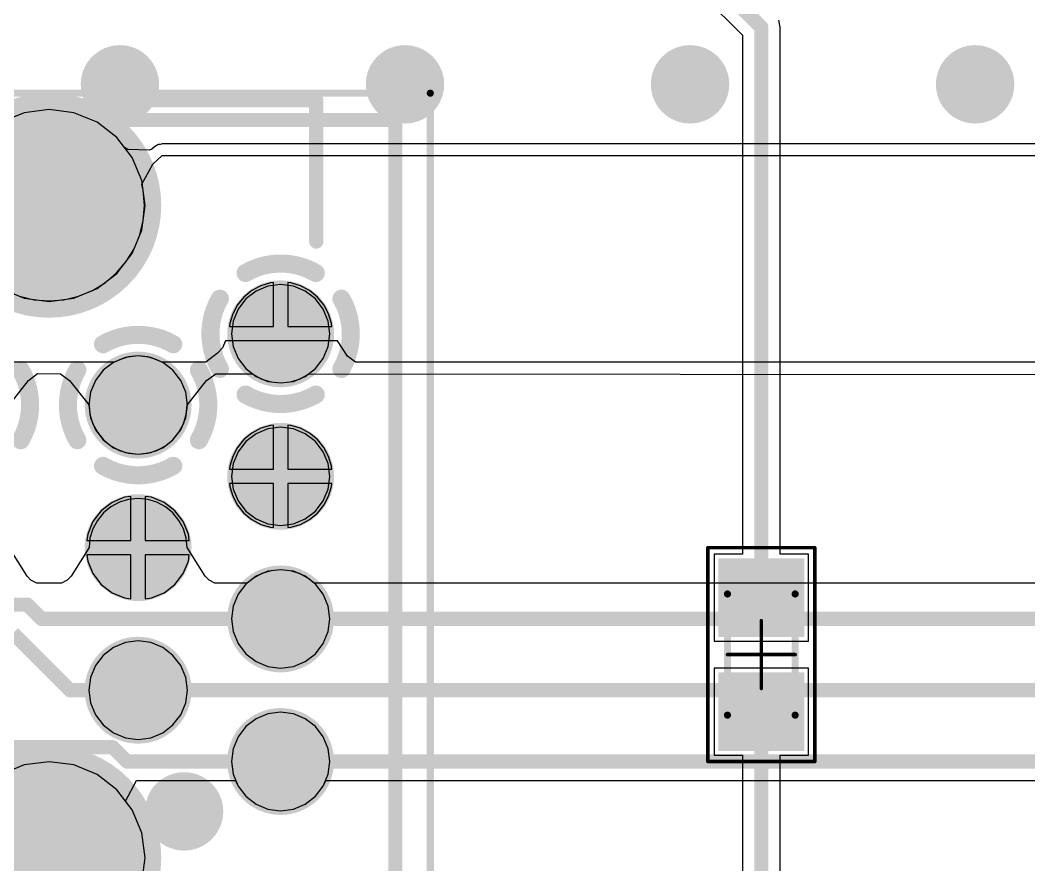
# Model space of a CAD drawing. Header units: millimetres. Extents: x 372 to 687, y 380 to 482.
# Drawn here: x 580.6 to 594.75, y 433.05 to 444.9 of the extents above; entities that cross this region are included whole.
import ezdxf

# ---------------------------------------------------------------- set-up
doc = ezdxf.new("R2010")
doc.units = ezdxf.units.MM
for name, color, linetype in [('BottomLayer', 5, 'Continuous'), ('BottomSolder', 6, 'Continuous'), ('InternalPlane1', 76, 'Continuous'), ('InternalPlane2', 16, 'Continuous'), ('Mechanical13', 56, 'Continuous'), ('Mechanical15', 56, 'Continuous'), ('MultiLayer', 9, 'Continuous'), ('PadHoleLayer', 156, 'Continuous'), ('TopLayer', 1, 'Continuous'), ('TopOverlay', 2, 'Continuous'), ('TopPaste', 8, 'Continuous'), ('TopSolder', 216, 'Continuous'), ('ViaHoleLayer', 16, 'Continuous')]:
    doc.layers.add(name, color=color, linetype=linetype)

# ---------------------------------------------------------------- blocks, each defined once
blk = doc.blocks.new('RESC0603_1608__N_363')
at = {"layer": 'Mechanical13', "const_width": 0.1}
for points in [[(0.85, 0.475), (-0.85, 0.475)], [(-0.85, -0.475), (-0.85, 0.475)], [(0.85, -0.475), (0.85, 0.475)], [(0.85, -0.475), (-0.85, -0.475)]]:
    blk.add_lwpolyline(points, dxfattribs=at)
at = {"layer": 'Mechanical13', "const_width": 0.05}
for points in [[(-0.875, 0.475, 1), (-0.825, 0.475, 1)], [(-0.875, 0.475, 1), (-0.825, 0.475, 1)], [(0.825, 0.475, 1), (0.875, 0.475, 1)], [(0.825, 0.475, 1), (0.875, 0.475, 1)], [(-0.875, -0.475, 1), (-0.825, -0.475, 1)], [(-0.875, -0.475, 1), (-0.825, -0.475, 1)], [(0.825, -0.475, 1), (0.875, -0.475, 1)], [(0.825, -0.475, 1), (0.875, -0.475, 1)]]:
    blk.add_lwpolyline(points, format="xyb", close=True, dxfattribs=at)
at = {"layer": 'Mechanical15', "const_width": 0.05}
for points in [[(1.5, 0.75), (-1.5, 0.75)], [(-1.5, -0.75), (-1.5, 0.75)], [(1.5, -0.75), (1.5, 0.75)], [(0, -0.475), (0, 0.475)], [(0.475, 0), (-0.475, 0)], [(1.5, -0.75), (-1.5, -0.75)]]:
    blk.add_lwpolyline(points, dxfattribs=at)
at = {"layer": 'Mechanical15', "const_width": 0.025}
for points in [[(-1.512, 0.75, 1), (-1.488, 0.75, 1)], [(-1.512, 0.75, 1), (-1.488, 0.75, 1)], [(1.488, 0.75, 1), (1.513, 0.75, 1)], [(1.488, 0.75, 1), (1.513, 0.75, 1)], [(-0.012, 0.475, 1), (0.013, 0.475, 1)], [(-0.487, 0, 1), (-0.462, 0, 1)], [(0.463, 0, 1), (0.488, 0, 1)], [(-0.012, -0.475, 1), (0.013, -0.475, 1)], [(-1.512, -0.75, 1), (-1.488, -0.75, 1)], [(-1.512, -0.75, 1), (-1.488, -0.75, 1)], [(1.488, -0.75, 1), (1.513, -0.75, 1)], [(1.488, -0.75, 1), (1.513, -0.75, 1)]]:
    blk.add_lwpolyline(points, format="xyb", close=True, dxfattribs=at)
at = {"layer": 'TopLayer'}
for points in [[(-0.35, -0.5), (-0.35, 0.5), (-1.25, -0.5), (-1.25, 0.5)], [(1.25, -0.5), (1.25, 0.5), (0.35, -0.5), (0.35, 0.5)]]:
    blk.add_solid(points, dxfattribs=at)
at = {"layer": 'TopPaste'}
for points in [[(-0.35, -0.5), (-0.35, 0.5), (-1.25, -0.5), (-1.25, 0.5)], [(1.25, -0.5), (1.25, 0.5), (0.35, -0.5), (0.35, 0.5)]]:
    blk.add_solid(points, dxfattribs=at)
at = {"layer": 'TopSolder'}
for points in [[(-0.248, -0.602), (-0.248, 0.602), (-1.352, -0.602), (-1.352, 0.602)], [(1.352, -0.602), (1.352, 0.602), (0.248, -0.602), (0.248, 0.602)]]:
    blk.add_solid(points, dxfattribs=at)
blk = doc.blocks.new('PCI_E_______36P_405')
at = {"layer": 'BottomLayer'}
for points, const_width in [([(1.638, -0.005, 1), (2.663, -0.005, 1)], 1.025), ([(10.788, -0.005, 1), (11.813, -0.005, 1)], 1.025), ([(4.238, -1.255, 1), (4.763, -1.255, 1)], 0.525), ([(6.238, -1.255, 1), (6.763, -1.255, 1)], 0.525), ([(8.238, -1.255, 1), (8.763, -1.255, 1)], 0.525), ([(3.238, -3.255, 1), (3.763, -3.255, 1)], 0.525), ([(5.238, -3.255, 1), (5.763, -3.255, 1)], 0.525), ([(7.238, -3.255, 1), (7.763, -3.255, 1)], 0.525), ([(9.238, -3.255, 1), (9.763, -3.255, 1)], 0.525)]:
    blk.add_lwpolyline(points, format="xyb", close=True, dxfattribs=dict(at, const_width=const_width))
at = {"layer": 'BottomSolder'}
for points, const_width in [([(1.587, -0.005, 1), (2.714, -0.005, 1)], 1.127), ([(10.737, -0.005, 1), (11.864, -0.005, 1)], 1.127), ([(4.187, -1.255, 1), (4.814, -1.255, 1)], 0.627), ([(6.187, -1.255, 1), (6.814, -1.255, 1)], 0.627), ([(8.187, -1.255, 1), (8.814, -1.255, 1)], 0.627), ([(3.187, -3.255, 1), (3.814, -3.255, 1)], 0.627), ([(5.187, -3.255, 1), (5.814, -3.255, 1)], 0.627), ([(7.187, -3.255, 1), (7.814, -3.255, 1)], 0.627), ([(9.187, -3.255, 1), (9.814, -3.255, 1)], 0.627)]:
    blk.add_lwpolyline(points, format="xyb", close=True, dxfattribs=dict(at, const_width=const_width))
at = {"layer": 'InternalPlane1'}
for points, const_width in [([(1.363, -0.005, 1), (2.938, -0.005, 1)], 1.575), ([(10.513, -0.005, 1), (12.088, -0.005, 1)], 1.575), ([(4.125, -1.255, 1), (4.875, -1.255, 1)], 0.75), ([(6.125, -1.255, 1), (6.875, -1.255, 1)], 0.75), ([(8.125, -1.255, 1), (8.875, -1.255, 1)], 0.75), ([(8.944, -2.402, 1), (9.071, -2.402, 1)], 0.127), ([(9.929, -2.402, 1), (10.056, -2.402, 1)], 0.127), ([(3.125, -3.255, 1), (3.875, -3.255, 1)], 0.75), ([(5.125, -3.255, 1), (5.875, -3.255, 1)], 0.75), ([(7.125, -3.255, 1), (7.875, -3.255, 1)], 0.75), ([(8.584, -2.763, 1), (8.711, -2.763, 1)], 0.127), ([(10.29, -2.763, 1), (10.417, -2.763, 1)], 0.127), ([(8.584, -3.748, 1), (8.711, -3.748, 1)], 0.127), ([(10.29, -3.748, 1), (10.417, -3.748, 1)], 0.127), ([(8.944, -4.108, 1), (9.071, -4.108, 1)], 0.127), ([(9.929, -4.108, 1), (10.056, -4.108, 1)], 0.127)]:
    blk.add_lwpolyline(points, format="xyb", close=True, dxfattribs=dict(at, const_width=const_width))
at = {"layer": 'InternalPlane1', "const_width": 0.254}
for points in [[(9.008, -2.402, -0.267949), (9.993, -2.402)], [(8.647, -3.748, -0.267949), (8.647, -2.763)], [(10.354, -2.763, -0.267949), (10.354, -3.748)], [(9.993, -4.108, -0.267949), (9.008, -4.108)]]:
    blk.add_lwpolyline(points, format="xyb", dxfattribs=at)
at = {"layer": 'InternalPlane2'}
for points, const_width in [([(1.363, -0.005, 1), (2.938, -0.005, 1)], 1.575), ([(10.513, -0.005, 1), (12.088, -0.005, 1)], 1.575), ([(7.944, 0.392, 1), (8.071, 0.392, 1)], 0.127), ([(8.929, 0.392, 1), (9.056, 0.392, 1)], 0.127), ([(7.944, -0.402, 1), (8.071, -0.402, 1)], 0.127), ([(8.929, -0.402, 1), (9.056, -0.402, 1)], 0.127), ([(4.125, -1.255, 1), (4.875, -1.255, 1)], 0.75), ([(6.125, -1.255, 1), (6.875, -1.255, 1)], 0.75), ([(7.584, -0.763, 1), (7.711, -0.763, 1)], 0.127), ([(9.29, -0.763, 1), (9.417, -0.763, 1)], 0.127), ([(7.584, -1.748, 1), (7.711, -1.748, 1)], 0.127), ([(9.29, -1.748, 1), (9.417, -1.748, 1)], 0.127), ([(7.944, -2.108, 1), (8.071, -2.108, 1)], 0.127), ([(8.929, -2.108, 1), (9.056, -2.108, 1)], 0.127), ([(3.125, -3.255, 1), (3.875, -3.255, 1)], 0.75), ([(5.125, -3.255, 1), (5.875, -3.255, 1)], 0.75), ([(7.125, -3.255, 1), (7.875, -3.255, 1)], 0.75), ([(9.125, -3.255, 1), (9.875, -3.255, 1)], 0.75)]:
    blk.add_lwpolyline(points, format="xyb", close=True, dxfattribs=dict(at, const_width=const_width))
at = {"layer": 'InternalPlane2', "const_width": 0.254}
for points in [[(8.993, 0.392, -0.267949), (8.008, 0.392)], [(8.008, -0.402, -0.267949), (8.993, -0.402)], [(7.647, -1.748, -0.267949), (7.647, -0.763)], [(9.354, -0.763, -0.267949), (9.354, -1.748)], [(8.993, -2.108, -0.267949), (8.008, -2.108)]]:
    blk.add_lwpolyline(points, format="xyb", dxfattribs=at)
at = {"layer": 'Mechanical13', "const_width": 0.2}
for points in [[(12.5, 3.747), (12.5, -4.864)], [(-12.5, -4.864), (12.5, -4.864)]]:
    blk.add_lwpolyline(points, dxfattribs=at)
at = {"layer": 'Mechanical13', "const_width": 0.1}
blk.add_lwpolyline([(12.45, -4.864, 1), (12.55, -4.864, 1)], format="xyb", close=True, dxfattribs=at)
blk.add_lwpolyline([(12.45, -4.864, 1), (12.55, -4.864, 1)], format="xyb", close=True, dxfattribs=at)
at = {"layer": 'Mechanical15', "const_width": 0.1}
for points in [[(12.875, 3.995), (12.875, -5.355)], [(-12.6, -5.355), (12.875, -5.355)]]:
    blk.add_lwpolyline(points, dxfattribs=at)
at = {"layer": 'Mechanical15', "const_width": 0.05}
blk.add_lwpolyline([(12.85, -5.355, 1), (12.9, -5.355, 1)], format="xyb", close=True, dxfattribs=at)
blk.add_lwpolyline([(12.85, -5.355, 1), (12.9, -5.355, 1)], format="xyb", close=True, dxfattribs=at)
at = {"layer": 'MultiLayer'}
for points, const_width in [([(1.638, -0.005, 1), (2.663, -0.005, 1)], 1.025), ([(10.788, -0.005, 1), (11.813, -0.005, 1)], 1.025), ([(4.238, -1.255, 1), (4.763, -1.255, 1)], 0.525), ([(6.238, -1.255, 1), (6.763, -1.255, 1)], 0.525), ([(8.238, -1.255, 1), (8.763, -1.255, 1)], 0.525), ([(3.238, -3.255, 1), (3.763, -3.255, 1)], 0.525), ([(5.238, -3.255, 1), (5.763, -3.255, 1)], 0.525), ([(7.238, -3.255, 1), (7.763, -3.255, 1)], 0.525), ([(9.238, -3.255, 1), (9.763, -3.255, 1)], 0.525)]:
    blk.add_lwpolyline(points, format="xyb", close=True, dxfattribs=dict(at, const_width=const_width))
at = {"layer": 'PadHoleLayer'}
for points, const_width in [([(1.563, -0.005, 1), (2.738, -0.005, 1)], 1.175), ([(10.713, -0.005, 1), (11.888, -0.005, 1)], 1.175), ([(4.325, -1.255, 1), (4.675, -1.255, 1)], 0.35), ([(6.325, -1.255, 1), (6.675, -1.255, 1)], 0.35), ([(8.325, -1.255, 1), (8.675, -1.255, 1)], 0.35), ([(3.325, -3.255, 1), (3.675, -3.255, 1)], 0.35), ([(5.325, -3.255, 1), (5.675, -3.255, 1)], 0.35), ([(7.325, -3.255, 1), (7.675, -3.255, 1)], 0.35), ([(9.325, -3.255, 1), (9.675, -3.255, 1)], 0.35)]:
    blk.add_lwpolyline(points, format="xyb", close=True, dxfattribs=dict(at, const_width=const_width))
at = {"layer": 'TopLayer'}
for points, const_width in [([(1.638, -0.005, 1), (2.663, -0.005, 1)], 1.025), ([(10.788, -0.005, 1), (11.813, -0.005, 1)], 1.025), ([(4.238, -1.255, 1), (4.763, -1.255, 1)], 0.525), ([(6.238, -1.255, 1), (6.763, -1.255, 1)], 0.525), ([(8.238, -1.255, 1), (8.763, -1.255, 1)], 0.525), ([(3.238, -3.255, 1), (3.763, -3.255, 1)], 0.525), ([(5.238, -3.255, 1), (5.763, -3.255, 1)], 0.525), ([(7.238, -3.255, 1), (7.763, -3.255, 1)], 0.525), ([(9.238, -3.255, 1), (9.763, -3.255, 1)], 0.525)]:
    blk.add_lwpolyline(points, format="xyb", close=True, dxfattribs=dict(at, const_width=const_width))
at = {"layer": 'TopOverlay', "const_width": 0.2}
for points in [[(12.775, -1.275), (12.775, -3.755)], [(10.795, -3.755), (12.775, -3.755)]]:
    blk.add_lwpolyline(points, dxfattribs=at)
at = {"layer": 'TopOverlay', "const_width": 0.1}
for points in [[(12.725, -1.275, 1), (12.825, -1.275, 1)], [(10.745, -3.755, 1), (10.845, -3.755, 1)], [(12.725, -3.755, 1), (12.825, -3.755, 1)], [(12.725, -3.755, 1), (12.825, -3.755, 1)]]:
    blk.add_lwpolyline(points, format="xyb", close=True, dxfattribs=at)
at = {"layer": 'TopSolder'}
for points, const_width in [([(1.587, -0.005, 1), (2.714, -0.005, 1)], 1.127), ([(10.737, -0.005, 1), (11.864, -0.005, 1)], 1.127), ([(4.187, -1.255, 1), (4.814, -1.255, 1)], 0.627), ([(6.187, -1.255, 1), (6.814, -1.255, 1)], 0.627), ([(8.187, -1.255, 1), (8.814, -1.255, 1)], 0.627), ([(3.187, -3.255, 1), (3.814, -3.255, 1)], 0.627), ([(5.187, -3.255, 1), (5.814, -3.255, 1)], 0.627), ([(7.187, -3.255, 1), (7.814, -3.255, 1)], 0.627), ([(9.187, -3.255, 1), (9.814, -3.255, 1)], 0.627)]:
    blk.add_lwpolyline(points, format="xyb", close=True, dxfattribs=dict(at, const_width=const_width))

msp = doc.modelspace()

# ---------------------------------------------------------------- linework, layer by layer
at = {"layer": 'BottomLayer'}
for p, q in [((580.657, 443.601), (580.332, 443.467)), ((581.005, 443.647), (580.657, 443.601)), ((581.354, 443.601), (581.005, 443.647)), ((581.679, 443.467), (581.354, 443.601)), ((581.957, 443.253), (581.679, 443.467)), ((582.065, 443.112), (581.957, 443.253)), ((582.531, 443.151), (582.508, 443.135)), ((582.535, 443.152), (582.531, 443.151)), ((582.538, 443.154), (582.535, 443.152)), ((582.566, 443.158), (582.538, 443.154)), ((582.594, 443.163), (582.566, 443.158)), ((599.735, 443.163), (582.594, 443.163)), ((582.111, 443.085), (582.065, 443.112)), ((582.413, 443.074), (582.111, 443.085)), ((582.449, 443.089), (582.413, 443.074)), ((582.484, 443.121), (582.449, 443.089)), ((582.508, 443.135), (582.484, 443.121)), ((582.306, 442.6), (582.462, 442.88)), ((582.462, 442.88), (582.594, 443)), ((582.594, 443), (599.735, 443)), ((582.328, 442.51), (582.306, 442.6)), ((582.344, 442.3), (582.328, 442.51)), ((582.328, 442.091), (582.344, 442.3)), ((582.279, 441.887), (582.328, 442.091)), ((582.199, 441.693), (582.279, 441.887)), ((582.089, 441.513), (582.199, 441.693)), ((581.952, 441.354), (582.089, 441.513)), ((581.792, 441.217), (581.952, 441.354)), ((581.613, 441.107), (581.792, 441.217)), ((583.977, 441.174), (583.851, 441.106)), ((584.113, 441.215), (583.977, 441.174)), ((584.155, 441.219), (584.113, 441.215)), ((584.155, 440.601), (584.155, 441.219)), ((584.397, 441.215), (584.355, 441.219)), ((584.355, 441.219), (584.355, 440.601)), ((584.534, 441.174), (584.397, 441.215)), ((584.66, 441.106), (584.534, 441.174)), ((580.592, 441.027), (580.796, 440.978)), ((581.215, 440.978), (581.419, 441.027)), ((581.419, 441.027), (581.613, 441.107)), ((583.851, 441.106), (583.74, 441.016)), ((584.77, 441.016), (584.66, 441.106)), ((580.796, 440.978), (581.005, 440.961)), ((581.005, 440.961), (581.215, 440.978)), ((583.65, 440.905), (583.582, 440.779)), ((583.74, 441.016), (583.65, 440.905)), ((584.861, 440.905), (584.77, 441.016)), ((584.928, 440.779), (584.861, 440.905)), ((583.582, 440.779), (583.541, 440.643)), ((584.97, 440.643), (584.928, 440.779)), ((583.541, 440.643), (583.537, 440.601)), ((583.537, 440.601), (584.155, 440.601)), ((584.355, 440.601), (584.974, 440.601)), ((584.974, 440.601), (584.97, 440.643)), ((583.481, 440.401), (583.438, 440.305)), ((584.255, 440.401), (583.481, 440.401)), ((585.051, 440.401), (584.255, 440.401)), ((585.193, 440.188), (585.051, 440.401)), ((582.121, 440.176), (581.992, 440.136)), ((582.255, 440.189), (582.121, 440.176)), ((582.39, 440.176), (582.255, 440.189)), ((582.519, 440.136), (582.39, 440.176)), ((583.371, 440.228), (583.204, 440.1)), ((583.438, 440.305), (583.371, 440.228)), ((585.307, 440.101), (585.193, 440.188)), ((580.825, 440.1), (580.087, 440.1)), ((580.844, 440.104), (580.825, 440.1)), ((581.167, 440.103), (580.844, 440.104)), ((581.184, 440.1), (581.167, 440.103)), ((581.924, 440.1), (581.184, 440.1)), ((581.992, 440.136), (581.924, 440.1)), ((582.587, 440.1), (582.519, 440.136)), ((583.204, 440.1), (582.587, 440.1)), ((586.661, 440.1), (585.307, 440.101)), ((599.94, 440.1), (586.661, 440.1)), ((580.716, 439.846), (580.844, 439.941)), ((580.844, 439.941), (581.167, 439.94)), ((581.167, 439.94), (581.294, 439.846)), ((583.217, 439.845), (583.345, 439.939)), ((583.345, 439.939), (583.86, 439.939)), ((583.86, 439.939), (583.873, 439.928)), ((583.873, 439.928), (583.992, 439.865)), ((584.519, 439.865), (584.638, 439.928)), ((584.638, 439.928), (584.65, 439.938)), ((584.65, 439.938), (599.94, 439.928)), ((580.444, 439.5), (580.716, 439.846)), ((581.294, 439.846), (581.567, 439.5)), ((582.944, 439.5), (583.217, 439.845)), ((583.992, 439.865), (584.121, 439.825)), ((584.121, 439.825), (584.255, 439.812)), ((584.255, 439.812), (584.39, 439.825)), ((584.39, 439.825), (584.519, 439.865)), ((581.567, 439.5), (581.58, 439.366)), ((582.93, 439.366), (582.944, 439.5)), ((581.58, 439.366), (581.619, 439.237)), ((582.891, 439.237), (582.93, 439.366)), ((581.619, 439.237), (581.683, 439.118)), ((582.828, 439.118), (582.891, 439.237)), ((584.113, 439.215), (583.977, 439.174)), ((584.155, 439.219), (584.113, 439.215)), ((584.155, 438.6), (584.155, 439.219)), ((584.397, 439.215), (584.355, 439.219)), ((584.355, 439.219), (584.355, 438.6)), ((584.534, 439.174), (584.397, 439.215)), ((581.683, 439.118), (581.769, 439.014)), ((582.742, 439.014), (582.828, 439.118)), ((583.851, 439.106), (583.74, 439.016)), ((583.977, 439.174), (583.851, 439.106)), ((584.66, 439.106), (584.534, 439.174)), ((584.77, 439.016), (584.66, 439.106)), ((581.769, 439.014), (581.873, 438.928)), ((581.873, 438.928), (581.992, 438.865)), ((582.519, 438.865), (582.638, 438.928)), ((582.638, 438.928), (582.742, 439.014)), ((583.65, 438.905), (583.582, 438.779)), ((583.74, 439.016), (583.65, 438.905)), ((584.861, 438.905), (584.77, 439.016)), ((584.928, 438.779), (584.861, 438.905)), ((581.992, 438.865), (582.121, 438.825)), ((582.121, 438.825), (582.255, 438.812)), ((582.255, 438.812), (582.39, 438.825)), ((582.39, 438.825), (582.519, 438.865)), ((583.582, 438.779), (583.541, 438.643)), ((584.97, 438.643), (584.928, 438.779)), ((583.541, 438.643), (583.537, 438.6)), ((584.974, 438.6), (584.97, 438.643)), ((583.537, 438.6), (584.155, 438.6)), ((584.355, 438.6), (584.974, 438.6)), ((584.155, 438.4), (583.537, 438.4)), ((583.537, 438.4), (583.541, 438.358)), ((583.541, 438.358), (583.582, 438.222)), ((584.155, 437.782), (584.155, 438.4)), ((584.974, 438.4), (584.355, 438.4)), ((584.355, 438.4), (584.355, 437.782)), ((584.928, 438.222), (584.97, 438.358)), ((584.97, 438.358), (584.974, 438.4)), ((583.582, 438.222), (583.65, 438.096)), ((584.861, 438.096), (584.928, 438.222)), ((581.873, 438.073), (581.769, 437.987)), ((581.992, 438.136), (581.873, 438.073)), ((582.121, 438.176), (581.992, 438.136)), ((582.255, 438.189), (582.121, 438.176)), ((582.39, 438.176), (582.255, 438.189)), ((582.519, 438.136), (582.39, 438.176)), ((582.638, 438.073), (582.519, 438.136)), ((582.742, 437.987), (582.638, 438.073)), ((583.65, 438.096), (583.74, 437.985)), ((584.77, 437.985), (584.861, 438.096)), ((581.769, 437.987), (581.683, 437.883)), ((582.828, 437.883), (582.742, 437.987)), ((583.74, 437.985), (583.851, 437.895)), ((584.66, 437.895), (584.77, 437.985)), ((581.683, 437.883), (581.619, 437.764)), ((582.891, 437.764), (582.828, 437.883)), ((583.851, 437.895), (583.977, 437.827)), ((583.977, 437.827), (584.113, 437.786)), ((584.113, 437.786), (584.155, 437.782)), ((584.355, 437.782), (584.397, 437.786)), ((584.397, 437.786), (584.534, 437.827)), ((584.534, 437.827), (584.66, 437.895)), ((581.58, 437.635), (581.567, 437.5)), ((581.619, 437.764), (581.58, 437.635)), ((582.93, 437.635), (582.891, 437.764)), ((582.944, 437.5), (582.93, 437.635)), ((580.697, 437.098), (580.444, 437.5)), ((581.567, 437.5), (581.314, 437.098)), ((581.567, 437.5), (581.567, 437.5)), ((583.197, 437.098), (582.944, 437.5)), ((582.944, 437.5), (582.944, 437.5)), ((580.751, 437.043), (580.697, 437.098)), ((581.314, 437.098), (581.259, 437.043)), ((583.251, 437.043), (583.197, 437.098)), ((583.873, 437.073), (583.784, 437)), ((583.992, 437.136), (583.873, 437.073)), ((584.121, 437.176), (583.992, 437.136)), ((584.255, 437.189), (584.121, 437.176)), ((584.39, 437.176), (584.255, 437.189)), ((584.519, 437.136), (584.39, 437.176)), ((584.638, 437.073), (584.519, 437.136)), ((584.726, 437), (584.638, 437.073)), ((580.832, 437), (580.751, 437.043)), ((581.179, 437), (580.832, 437)), ((581.259, 437.043), (581.179, 437)), ((583.332, 437), (583.251, 437.043)), ((583.784, 437), (583.332, 437)), ((606.329, 437), (584.726, 437)), ((582.079, 433.944), (582.234, 434.235)), ((582.234, 434.235), (583.624, 434.235)), ((583.624, 434.235), (583.657, 434.155)), ((584.854, 434.155), (584.887, 434.235)), ((584.887, 434.235), (606.29, 434.235)), ((583.657, 434.155), (583.767, 434.012)), ((584.744, 434.012), (584.854, 434.155)), ((583.767, 434.012), (583.91, 433.902)), ((584.601, 433.902), (584.744, 434.012)), ((582.171, 433.824), (582.079, 433.944)), ((582.306, 433.499), (582.171, 433.824)), ((583.91, 433.902), (584.077, 433.833)), ((584.077, 433.833), (584.255, 433.81)), ((584.255, 433.81), (584.434, 433.833)), ((584.434, 433.833), (584.601, 433.902)), ((582.352, 433.15), (582.306, 433.499)), ((582.306, 432.802), (582.352, 433.15))]:
    msp.add_line(p, q, dxfattribs=at)
for points, const_width in [([(581.85, 444, 1), (582.15, 444, 1)], 0.3), ([(585.85, 444, 1), (586.15, 444, 1)], 0.3), ([(589.85, 444, 1), (590.15, 444, 1)], 0.3), ([(593.85, 444, 1), (594.15, 444, 1)], 0.3), ([(580.65, 436.7, 1), (580.75, 436.7, 1)], 0.1), ([(580.65, 436.7, 1), (580.75, 436.7, 1)], 0.1), ([(580.85, 436.5, 1), (580.95, 436.5, 1)], 0.1), ([(580.85, 436.5, 1), (580.95, 436.5, 1)], 0.1), ([(584.205, 436.5, 1), (584.305, 436.5, 1)], 0.1), ([(584.205, 436.5, 1), (584.305, 436.5, 1)], 0.1), ([(581.25, 435.5, 1), (581.35, 435.5, 1)], 0.1), ([(581.25, 435.5, 1), (581.35, 435.5, 1)], 0.1), ([(582.205, 435.5, 1), (582.305, 435.5, 1)], 0.1), ([(582.205, 435.5, 1), (582.305, 435.5, 1)], 0.1), ([(581.85, 434.7, 1), (581.95, 434.7, 1)], 0.1), ([(581.85, 434.7, 1), (581.95, 434.7, 1)], 0.1), ([(582.05, 434.5, 1), (582.15, 434.5, 1)], 0.1), ([(582.05, 434.5, 1), (582.15, 434.5, 1)], 0.1), ([(584.205, 434.5, 1), (584.305, 434.5, 1)], 0.1), ([(584.205, 434.5, 1), (584.305, 434.5, 1)], 0.1), ([(582.75, 433.8, 1), (583.05, 433.8, 1)], 0.3)]:
    msp.add_lwpolyline(points, format="xyb", close=True, dxfattribs=dict(at, const_width=const_width))
at = {"layer": 'BottomLayer', "const_width": 0.2}
for points in [[(579, 436.7), (580.7, 436.7)], [(580.7, 436.7), (580.9, 436.5)], [(580.9, 436.5), (584.255, 436.5)], [(584.255, 436.5), (606.2, 436.5)], [(580.5, 436.3), (581.3, 435.5)], [(581.3, 435.5), (582.255, 435.5)], [(582.255, 435.5), (608.2, 435.5)], [(580.2, 434.7), (581.9, 434.7)], [(581.9, 434.7), (582.1, 434.5)], [(582.1, 434.5), (584.255, 434.5)], [(584.255, 434.5), (606.4, 434.5)]]:
    msp.add_lwpolyline(points, dxfattribs=at)
at = {"layer": 'InternalPlane1', "const_width": 0.55}
for points in [[(581.725, 444, 1), (582.275, 444, 1)], [(585.725, 444, 1), (586.275, 444, 1)], [(589.725, 444, 1), (590.275, 444, 1)], [(593.725, 444, 1), (594.275, 444, 1)], [(582.625, 433.8, 1), (583.175, 433.8, 1)]]:
    msp.add_lwpolyline(points, format="xyb", close=True, dxfattribs=at)
at = {"layer": 'InternalPlane2', "const_width": 0.55}
for points in [[(581.725, 444, 1), (582.275, 444, 1)], [(585.725, 444, 1), (586.275, 444, 1)], [(589.725, 444, 1), (590.275, 444, 1)], [(593.725, 444, 1), (594.275, 444, 1)], [(582.625, 433.8, 1), (583.175, 433.8, 1)]]:
    msp.add_lwpolyline(points, format="xyb", close=True, dxfattribs=at)
at = {"layer": 'MultiLayer', "const_width": 0.3}
for points in [[(581.85, 444, 1), (582.15, 444, 1)], [(585.85, 444, 1), (586.15, 444, 1)], [(589.85, 444, 1), (590.15, 444, 1)], [(593.85, 444, 1), (594.15, 444, 1)], [(582.75, 433.8, 1), (583.05, 433.8, 1)]]:
    msp.add_lwpolyline(points, format="xyb", close=True, dxfattribs=at)
at = {"layer": 'TopLayer'}
for p, q in [((586.49, 448.935), (590.735, 444.69)), ((591.265, 444.8), (591.245, 444.901)), ((591.265, 440.2), (591.265, 444.8)), ((591.265, 444.8), (591.265, 444.8)), ((590.735, 444.69), (590.735, 440.2)), ((580.657, 443.601), (580.332, 443.467)), ((581.005, 443.647), (580.657, 443.601)), ((581.354, 443.601), (581.005, 443.647)), ((581.679, 443.467), (581.354, 443.601)), ((581.957, 443.253), (581.679, 443.467)), ((582.171, 442.974), (581.957, 443.253)), ((582.306, 442.649), (582.171, 442.974)), ((582.352, 442.3), (582.306, 442.649)), ((582.306, 441.952), (582.352, 442.3)), ((582.171, 441.627), (582.306, 441.952)), ((581.957, 441.348), (582.171, 441.627)), ((581.679, 441.134), (581.957, 441.348)), ((584.077, 441.168), (583.91, 441.099)), ((584.255, 441.191), (584.077, 441.168)), ((584.434, 441.168), (584.255, 441.191)), ((584.601, 441.099), (584.434, 441.168)), ((580.332, 441.134), (580.657, 441)), ((581.354, 441), (581.679, 441.134)), ((583.91, 441.099), (583.767, 440.989)), ((584.744, 440.989), (584.601, 441.099)), ((580.657, 441), (581.005, 440.954)), ((581.005, 440.954), (581.354, 441)), ((583.767, 440.989), (583.657, 440.846)), ((584.854, 440.846), (584.744, 440.989)), ((583.657, 440.846), (583.588, 440.679)), ((584.923, 440.679), (584.854, 440.846)), ((583.588, 440.679), (583.564, 440.5)), ((584.946, 440.5), (584.923, 440.679)), ((583.564, 440.5), (583.588, 440.322)), ((584.923, 440.322), (584.946, 440.5)), ((583.588, 440.322), (583.657, 440.155)), ((584.854, 440.155), (584.923, 440.322)), ((582.255, 440.191), (582.077, 440.168)), ((582.434, 440.168), (582.255, 440.191)), ((590.735, 440.2), (590.735, 437.41)), ((591.265, 437.41), (591.265, 440.2)), ((581.91, 440.099), (581.767, 439.989)), ((582.077, 440.168), (581.91, 440.099)), ((582.601, 440.099), (582.434, 440.168)), ((582.744, 439.989), (582.601, 440.099)), ((583.657, 440.155), (583.767, 440.012)), ((584.744, 440.012), (584.854, 440.155)), ((581.767, 439.989), (581.657, 439.846)), ((582.854, 439.846), (582.744, 439.989)), ((583.767, 440.012), (583.91, 439.902)), ((583.91, 439.902), (584.077, 439.833)), ((584.434, 439.833), (584.601, 439.902)), ((584.601, 439.902), (584.744, 440.012)), ((581.657, 439.846), (581.588, 439.679)), ((582.923, 439.679), (582.854, 439.846)), ((584.077, 439.833), (584.255, 439.81)), ((584.255, 439.81), (584.434, 439.833)), ((581.588, 439.679), (581.564, 439.5)), ((582.946, 439.5), (582.923, 439.679)), ((581.564, 439.5), (581.588, 439.322)), ((582.923, 439.322), (582.946, 439.5)), ((581.588, 439.322), (581.657, 439.155)), ((582.854, 439.155), (582.923, 439.322)), ((584.255, 439.191), (584.077, 439.168)), ((584.434, 439.168), (584.255, 439.191)), ((581.657, 439.155), (581.767, 439.012)), ((582.744, 439.012), (582.854, 439.155)), ((583.91, 439.099), (583.767, 438.989)), ((584.077, 439.168), (583.91, 439.099)), ((584.601, 439.099), (584.434, 439.168)), ((584.744, 438.989), (584.601, 439.099)), ((581.767, 439.012), (581.91, 438.902)), ((581.91, 438.902), (582.077, 438.833)), ((582.434, 438.833), (582.601, 438.902)), ((582.601, 438.902), (582.744, 439.012)), ((583.767, 438.989), (583.657, 438.846)), ((584.854, 438.846), (584.744, 438.989)), ((582.077, 438.833), (582.255, 438.81)), ((582.255, 438.81), (582.434, 438.833)), ((583.657, 438.846), (583.588, 438.679)), ((584.923, 438.679), (584.854, 438.846)), ((583.588, 438.679), (583.564, 438.5)), ((584.946, 438.5), (584.923, 438.679)), ((583.564, 438.5), (583.588, 438.322)), ((584.923, 438.322), (584.946, 438.5)), ((582.066, 438.207), (581.89, 438.134)), ((582.155, 438.219), (582.066, 438.207)), ((582.155, 437.6), (582.155, 438.219)), ((582.445, 438.207), (582.355, 438.219)), ((582.355, 438.219), (582.355, 437.6)), ((582.621, 438.134), (582.445, 438.207)), ((583.588, 438.322), (583.657, 438.155)), ((584.854, 438.155), (584.923, 438.322)), ((581.89, 438.134), (581.738, 438.018)), ((582.772, 438.018), (582.621, 438.134)), ((583.657, 438.155), (583.767, 438.012)), ((584.744, 438.012), (584.854, 438.155)), ((581.738, 438.018), (581.622, 437.866)), ((582.889, 437.866), (582.772, 438.018)), ((583.767, 438.012), (583.91, 437.902)), ((584.601, 437.902), (584.744, 438.012)), ((581.622, 437.866), (581.549, 437.69)), ((582.962, 437.69), (582.889, 437.866)), ((583.91, 437.902), (584.077, 437.833)), ((584.077, 437.833), (584.255, 437.81)), ((584.255, 437.81), (584.434, 437.833)), ((584.434, 437.833), (584.601, 437.902)), ((581.549, 437.69), (581.537, 437.6)), ((582.973, 437.6), (582.962, 437.69)), ((581.537, 437.6), (582.155, 437.6)), ((582.355, 437.6), (582.973, 437.6)), ((582.155, 437.4), (581.537, 437.4)), ((581.537, 437.4), (581.549, 437.311)), ((582.155, 436.782), (582.155, 437.4)), ((582.973, 437.4), (582.355, 437.4)), ((582.355, 437.4), (582.355, 436.782)), ((582.962, 437.311), (582.973, 437.4)), ((590.735, 437.41), (590.34, 437.41)), ((590.34, 437.41), (590.34, 436.19)), ((591.66, 437.41), (591.265, 437.41)), ((591.66, 436.19), (591.66, 437.41)), ((581.549, 437.311), (581.622, 437.135)), ((582.889, 437.135), (582.962, 437.311)), ((581.622, 437.135), (581.738, 436.983)), ((582.772, 436.983), (582.889, 437.135)), ((583.91, 437.099), (583.767, 436.989)), ((584.077, 437.168), (583.91, 437.099)), ((584.255, 437.191), (584.077, 437.168)), ((584.434, 437.168), (584.255, 437.191)), ((584.601, 437.099), (584.434, 437.168)), ((584.744, 436.989), (584.601, 437.099)), ((581.738, 436.983), (581.89, 436.867)), ((582.621, 436.867), (582.772, 436.983)), ((583.767, 436.989), (583.657, 436.846)), ((584.854, 436.846), (584.744, 436.989)), ((581.89, 436.867), (582.066, 436.794)), ((582.066, 436.794), (582.155, 436.782)), ((582.355, 436.782), (582.445, 436.794)), ((582.445, 436.794), (582.621, 436.867)), ((583.657, 436.846), (583.588, 436.679)), ((584.923, 436.679), (584.854, 436.846)), ((583.588, 436.679), (583.564, 436.5)), ((584.946, 436.5), (584.923, 436.679)), ((583.564, 436.5), (583.588, 436.322)), ((584.923, 436.322), (584.946, 436.5)), ((583.588, 436.322), (583.657, 436.155)), ((584.854, 436.155), (584.923, 436.322)), ((581.91, 436.099), (581.767, 435.989)), ((582.077, 436.168), (581.91, 436.099)), ((582.255, 436.191), (582.077, 436.168)), ((582.434, 436.168), (582.255, 436.191)), ((582.601, 436.099), (582.434, 436.168)), ((582.744, 435.989), (582.601, 436.099)), ((583.657, 436.155), (583.767, 436.012)), ((584.744, 436.012), (584.854, 436.155)), ((590.34, 436.19), (591.66, 436.19)), ((581.767, 435.989), (581.657, 435.846)), ((582.854, 435.846), (582.744, 435.989)), ((583.767, 436.012), (583.91, 435.902)), ((584.601, 435.902), (584.744, 436.012)), ((581.657, 435.846), (581.588, 435.679)), ((582.923, 435.679), (582.854, 435.846)), ((583.91, 435.902), (584.077, 435.833)), ((584.077, 435.833), (584.255, 435.81)), ((584.255, 435.81), (584.434, 435.833)), ((584.434, 435.833), (584.601, 435.902)), ((591.66, 435.81), (590.34, 435.81)), ((590.34, 435.81), (590.34, 434.59)), ((591.66, 434.59), (591.66, 435.81)), ((581.588, 435.679), (581.564, 435.5)), ((582.946, 435.5), (582.923, 435.679)), ((581.564, 435.5), (581.588, 435.322)), ((582.923, 435.322), (582.946, 435.5)), ((581.588, 435.322), (581.657, 435.155)), ((582.854, 435.155), (582.923, 435.322)), ((581.657, 435.155), (581.767, 435.012)), ((582.744, 435.012), (582.854, 435.155)), ((583.91, 435.099), (583.767, 434.989)), ((584.077, 435.168), (583.91, 435.099)), ((584.255, 435.191), (584.077, 435.168)), ((584.434, 435.168), (584.255, 435.191)), ((584.601, 435.099), (584.434, 435.168)), ((584.744, 434.989), (584.601, 435.099)), ((581.767, 435.012), (581.91, 434.902)), ((582.601, 434.902), (582.744, 435.012)), ((583.767, 434.989), (583.657, 434.846)), ((584.854, 434.846), (584.744, 434.989)), ((581.91, 434.902), (582.077, 434.833)), ((582.077, 434.833), (582.255, 434.81)), ((582.255, 434.81), (582.434, 434.833)), ((582.434, 434.833), (582.601, 434.902)), ((583.657, 434.846), (583.588, 434.679)), ((584.923, 434.679), (584.854, 434.846)), ((583.588, 434.679), (583.564, 434.5)), ((584.946, 434.5), (584.923, 434.679)), ((590.34, 434.59), (590.735, 434.59)), ((590.735, 434.59), (590.735, 432.66)), ((591.265, 432.66), (591.265, 434.59)), ((591.265, 434.59), (591.66, 434.59)), ((580.657, 434.451), (580.332, 434.317)), ((581.005, 434.497), (580.657, 434.451)), ((581.354, 434.451), (581.005, 434.497)), ((581.679, 434.317), (581.354, 434.451)), ((583.564, 434.5), (583.588, 434.322)), ((584.923, 434.322), (584.946, 434.5)), ((581.957, 434.103), (581.679, 434.317)), ((583.588, 434.322), (583.657, 434.155)), ((584.854, 434.155), (584.923, 434.322)), ((582.171, 433.824), (581.957, 434.103)), ((583.657, 434.155), (583.767, 434.012)), ((584.744, 434.012), (584.854, 434.155)), ((583.767, 434.012), (583.91, 433.902)), ((584.601, 433.902), (584.744, 434.012)), ((582.306, 433.499), (582.171, 433.824)), ((583.91, 433.902), (584.077, 433.833)), ((584.077, 433.833), (584.255, 433.81)), ((584.255, 433.81), (584.434, 433.833)), ((584.434, 433.833), (584.601, 433.902)), ((582.352, 433.15), (582.306, 433.499)), ((582.306, 432.802), (582.352, 433.15))]:
    msp.add_line(p, q, dxfattribs=at)
at = {"layer": 'TopLayer', "const_width": 0.2}
for points in [[(586.6, 449.2), (591, 444.8)], [(591, 440.2), (591, 444.8)], [(591, 436.8), (591, 440.2)], [(591, 432), (591, 435.2)]]:
    msp.add_lwpolyline(points, dxfattribs=at)
at = {"layer": 'TopLayer'}
for points, const_width in [([(590.95, 444.8, 1), (591.05, 444.8, 1)], 0.1), ([(590.95, 444.8, 1), (591.05, 444.8, 1)], 0.1), ([(581.85, 444, 1), (582.15, 444, 1)], 0.3), ([(585.85, 444, 1), (586.15, 444, 1)], 0.3), ([(589.85, 444, 1), (590.15, 444, 1)], 0.3), ([(593.85, 444, 1), (594.15, 444, 1)], 0.3), ([(590.95, 440.2, 1), (591.05, 440.2, 1)], 0.1), ([(590.95, 440.2, 1), (591.05, 440.2, 1)], 0.1), ([(590.95, 436.8, 1), (591.05, 436.8, 1)], 0.1), ([(590.95, 435.2, 1), (591.05, 435.2, 1)], 0.1), ([(582.75, 433.8, 1), (583.05, 433.8, 1)], 0.3)]:
    msp.add_lwpolyline(points, format="xyb", close=True, dxfattribs=dict(at, const_width=const_width))
at = {"layer": 'ViaHoleLayer', "const_width": 0.15}
for points in [[(581.925, 444, 1), (582.075, 444, 1)], [(585.925, 444, 1), (586.075, 444, 1)], [(589.925, 444, 1), (590.075, 444, 1)], [(593.925, 444, 1), (594.075, 444, 1)], [(582.825, 433.8, 1), (582.975, 433.8, 1)]]:
    msp.add_lwpolyline(points, format="xyb", close=True, dxfattribs=at)

# ---------------------------------------------------------------- block references
for name, p, rotation in [('PCI_E_______36P_405', (581, 431), 90), ('RESC0603_1608__N_363', (591, 436), 270)]:
    msp.add_blockref(name, p, dxfattribs=dict(rotation=rotation))

doc.saveas('drawing.dxf')
